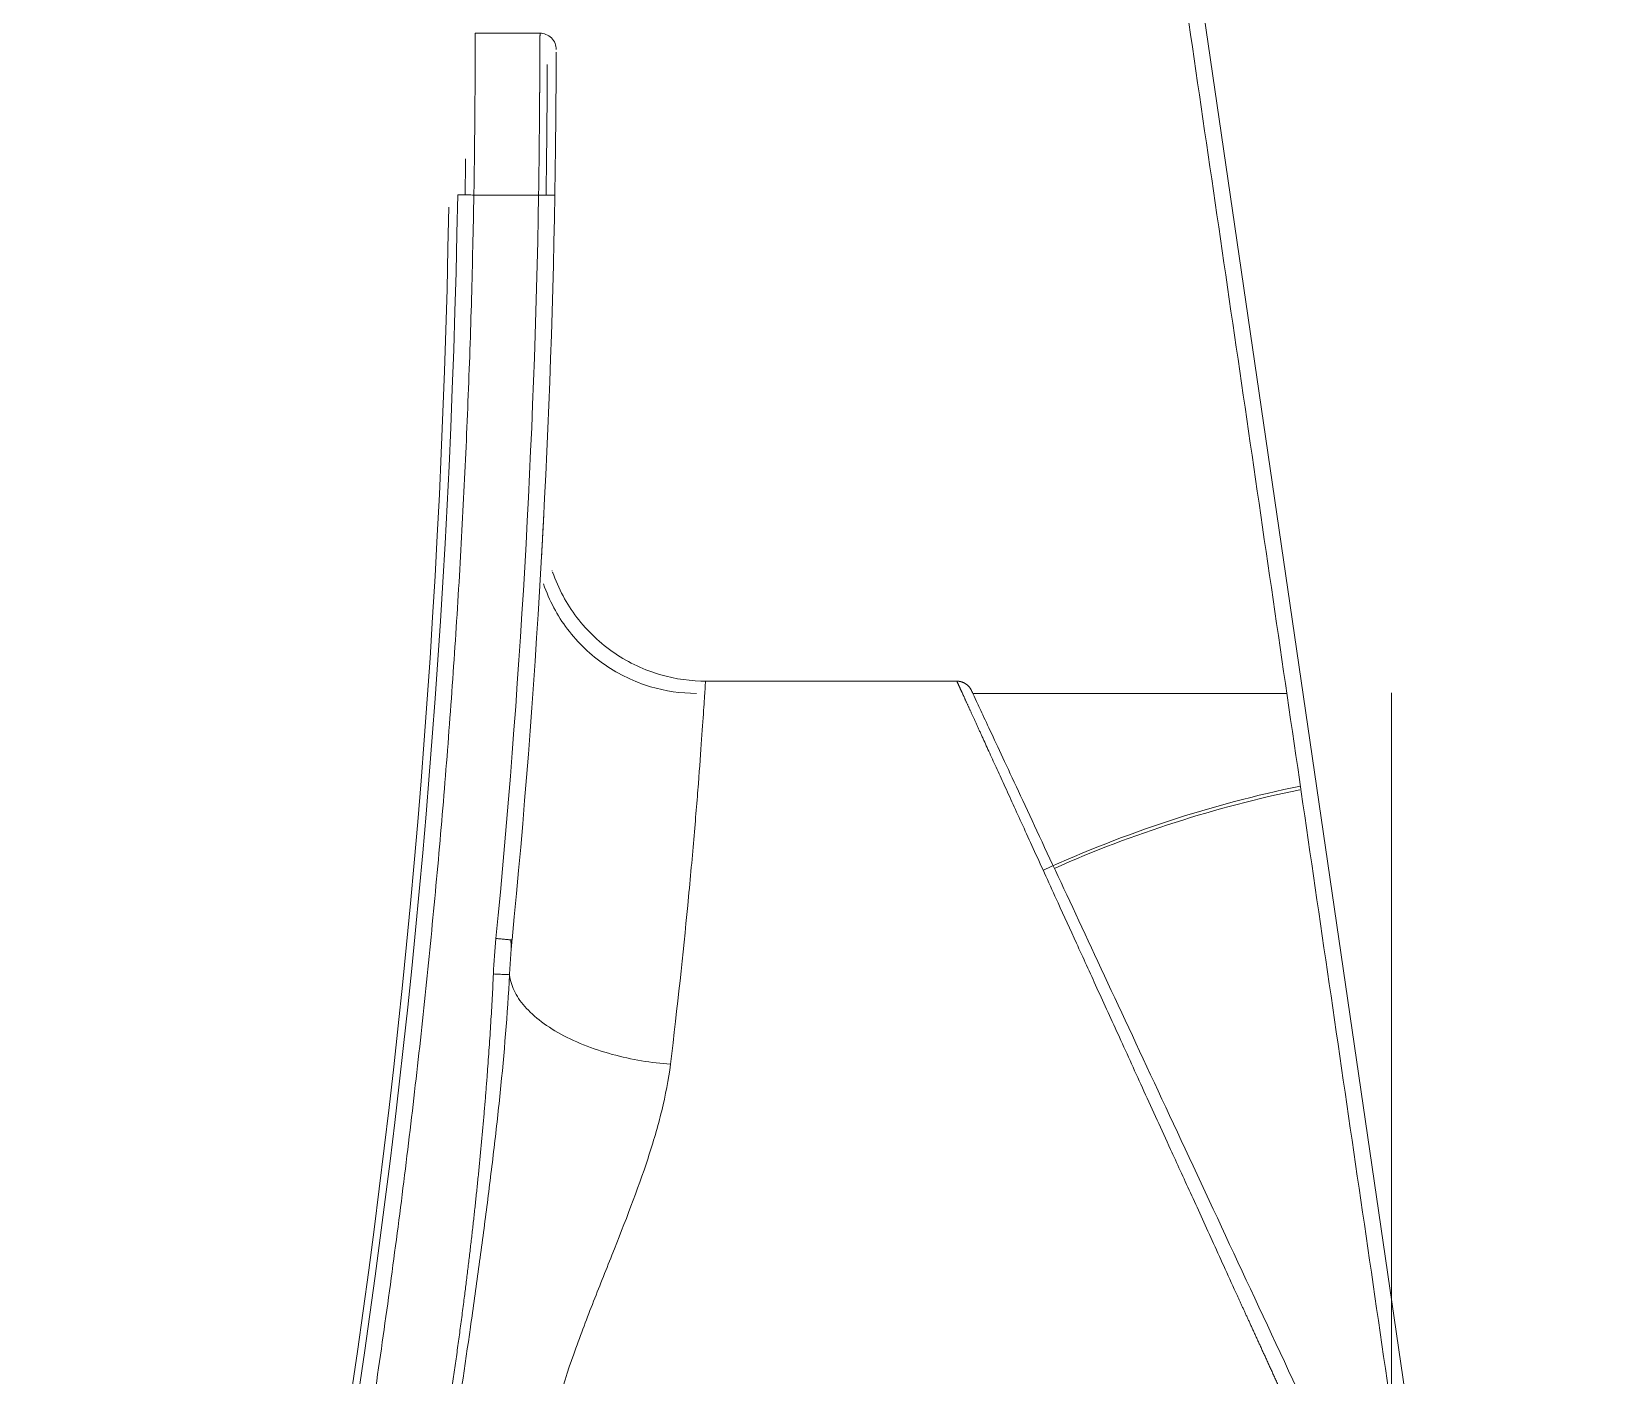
# Model space of a CAD drawing. Header units: millimetres. Extents: x 2433 to 4809, y -10272 to -6912.
# Drawn here: x 4233.54 to 4282.16, y -9159.9 to -9118.37 of the extents above; entities that cross this region are included whole.
import ezdxf

# ---------------------------------------------------------------- set-up
doc = ezdxf.new("R2010")
doc.units = ezdxf.units.MM

msp = doc.modelspace()

# ---------------------------------------------------------------- linework, layer by layer
at = {"linetype": 'Continuous', "lineweight": 13, "extrusion": (-1, -2.22045e-16, 0)}
for p, q in [((4268.282, -9107.63), (4282.161, -9202.647)), ((4247.216, -9123.423), (4249.216, -9123.423))]:
    msp.add_line(p, q, dxfattribs=at)
at = {"linetype": 'Continuous', "lineweight": 18, "extrusion": (-1, -2.22045e-16, 0)}
for p, q in [((4249.259, -9118.423), (4247.259, -9118.423)), ((4254.375, -9138.443), (4262.141, -9138.443)), ((4262.637, -9138.822), (4272.341, -9138.822))]:
    msp.add_line(p, q, dxfattribs=at)
at = {"linetype": 'Continuous', "lineweight": 18, "extrusion": (0, 0, -1)}
for centre, radius, start, end in [((-3961.375, -9118.423), 285.385, 181.00213, 196.38888), ((-3963.364, -9118.994), 283.116, 180.97126, 197.38851)]:
    msp.add_arc(centre, radius, start, end, dxfattribs=at)
at = {"linetype": 'Continuous', "lineweight": 18}
for centre, radius, start, end in [((3961.375, -9118.423), 288.385, 354.42462, 359.00483), ((4280.222, -9177.924), 37, 101.6359, 114.6039)]:
    msp.add_arc(centre, radius, start, end, dxfattribs=at)
at = {"linetype": 'Continuous', "lineweight": 13}
msp.add_ellipse((4280.222, -9177.844), major_axis=(37, 0), ratio=0.994731, start_param=1.77424, end_param=1.990134, dxfattribs=at)
at = {"linetype": 'Continuous', "lineweight": 18}
for points, degree in [([(4281.679, -9202.748), (4267.795, -9107.701)], 1), ([(4247.216, -9123.423), (4247.226, -9122.769), (4247.242, -9121.463), (4247.255, -9119.794), (4247.259, -9118.695), (4247.259, -9118.423), (4247.259, -9118.423)], 3), ([(4246.945, -9123.415), (4246.95, -9123.038), (4246.955, -9122.665), (4246.959, -9122.304)], 3), ([(4247.897, -9146.393), (4248.643, -9138.754), (4249.083, -9131.097), (4249.216, -9123.423)], 3), ([(4249.637, -9135.043), (4249.634, -9135.037), (4249.631, -9135.035), (4249.628, -9135.037)], 3), ([(4249.658, -9135.103), (4249.653, -9135.087), (4249.648, -9135.081), (4249.642, -9135.083)], 3), ([(4262.41, -9138.522), (4262.285, -9138.443), (4262.138, -9138.443)], 2), ([(4262.41, -9138.522), (4262.533, -9138.602), (4262.596, -9138.735)], 2), ([(4247.819, -9147.491), (4247.837, -9147.114), (4247.863, -9146.748), (4247.897, -9146.393)], 3), ([(4248.366, -9146.76), (4248.361, -9146.432)], 1)]:
    msp.add_open_spline(points, degree=degree, dxfattribs=at)
for points, degree, knots in [([(4249.216, -9123.423), (4249.216, -9123.412), (4249.216, -9123.389), (4249.217, -9123.355), (4249.217, -9123.32), (4249.218, -9123.285), (4249.218, -9123.25), (4249.219, -9123.215), (4249.22, -9123.18), (4249.22, -9123.144), (4249.221, -9123.109), (4249.221, -9123.073), (4249.222, -9123.037), (4249.222, -9123.001), (4249.223, -9122.964), (4249.223, -9122.928), (4249.223, -9122.891), (4249.224, -9122.855), (4249.224, -9122.818), (4249.225, -9122.781), (4249.225, -9122.744), (4249.226, -9122.706), (4249.226, -9122.669), (4249.227, -9122.631), (4249.227, -9122.593), (4249.228, -9122.555), (4249.228, -9122.517), (4249.229, -9122.479), (4249.229, -9122.441), (4249.23, -9122.403), (4249.23, -9122.364), (4249.23, -9122.326), (4249.231, -9122.287), (4249.231, -9122.248), (4249.232, -9122.209), (4249.232, -9122.17), (4249.233, -9122.131), (4249.233, -9122.092), (4249.233, -9122.053), (4249.234, -9122.013), (4249.234, -9121.974), (4249.235, -9121.934), (4249.235, -9121.895), (4249.235, -9121.855), (4249.236, -9121.815), (4249.236, -9121.776), (4249.237, -9121.736), (4249.237, -9121.696), (4249.237, -9121.656), (4249.238, -9121.616), (4249.238, -9121.576), (4249.238, -9121.536), (4249.239, -9121.496), (4249.239, -9121.456), (4249.239, -9121.416), (4249.24, -9121.376), (4249.24, -9121.336), (4249.241, -9121.296), (4249.241, -9121.255), (4249.241, -9121.215), (4249.242, -9121.175), (4249.242, -9121.135), (4249.242, -9121.095), (4249.243, -9121.055), (4249.243, -9121.015), (4249.243, -9120.975), (4249.244, -9120.935), (4249.244, -9120.895), (4249.244, -9120.856), (4249.244, -9120.816), (4249.245, -9120.776), (4249.245, -9120.737), (4249.245, -9120.697), (4249.246, -9120.658), (4249.246, -9120.618), (4249.246, -9120.579), (4249.247, -9120.54), (4249.247, -9120.501), (4249.247, -9120.462), (4249.247, -9120.424), (4249.248, -9120.385), (4249.248, -9120.347), (4249.248, -9120.308), (4249.248, -9120.27), (4249.249, -9120.232), (4249.249, -9120.194), (4249.249, -9120.157), (4249.25, -9120.119), (4249.25, -9120.082), (4249.25, -9120.045), (4249.25, -9120.008), (4249.25, -9119.971), (4249.251, -9119.935), (4249.251, -9119.899), (4249.251, -9119.863), (4249.251, -9119.827), (4249.252, -9119.792), (4249.252, -9119.756), (4249.252, -9119.721), (4249.252, -9119.687), (4249.252, -9119.652), (4249.253, -9119.618), (4249.253, -9119.584), (4249.253, -9119.551), (4249.253, -9119.518), (4249.253, -9119.485), (4249.254, -9119.452), (4249.254, -9119.42), (4249.254, -9119.388), (4249.254, -9119.357), (4249.254, -9119.326), (4249.255, -9119.295), (4249.255, -9119.265), (4249.255, -9119.235), (4249.255, -9119.205), (4249.255, -9119.176), (4249.255, -9119.147), (4249.255, -9119.119), (4249.256, -9119.091), (4249.256, -9119.064), (4249.256, -9119.037), (4249.256, -9119.01), (4249.256, -9118.984), (4249.256, -9118.958), (4249.256, -9118.933), (4249.257, -9118.909), (4249.257, -9118.885), (4249.257, -9118.861), (4249.257, -9118.838), (4249.257, -9118.815), (4249.257, -9118.793), (4249.257, -9118.772), (4249.257, -9118.751), (4249.257, -9118.731), (4249.258, -9118.711), (4249.258, -9118.692), (4249.258, -9118.673), (4249.258, -9118.655), (4249.258, -9118.638), (4249.258, -9118.621), (4249.258, -9118.605), (4249.258, -9118.589), (4249.258, -9118.574), (4249.258, -9118.56), (4249.258, -9118.546), (4249.258, -9118.533), (4249.258, -9118.525), (4249.258, -9118.52), (4249.258, -9118.52)], 3, [0, 0, 0, 0, 0.004985, 0.009997, 0.015035, 0.0201, 0.025191, 0.030308, 0.035452, 0.040622, 0.045819, 0.051042, 0.056291, 0.061567, 0.06687, 0.072199, 0.077554, 0.082936, 0.088344, 0.093778, 0.099239, 0.104727, 0.110241, 0.115781, 0.121348, 0.126941, 0.13256, 0.138206, 0.143879, 0.149578, 0.155303, 0.161055, 0.166833, 0.172637, 0.178468, 0.184326, 0.19021, 0.19612, 0.202057, 0.20802, 0.214009, 0.220025, 0.226068, 0.232137, 0.238232, 0.244354, 0.250502, 0.256677, 0.262878, 0.269105, 0.275359, 0.28164, 0.287946, 0.29428, 0.300639, 0.307025, 0.313438, 0.319877, 0.326342, 0.332834, 0.339352, 0.345897, 0.352468, 0.359066, 0.36569, 0.37234, 0.379017, 0.38572, 0.39245, 0.399206, 0.405989, 0.412798, 0.419634, 0.426495, 0.433384, 0.440299, 0.44724, 0.454207, 0.461202, 0.468222, 0.475269, 0.482342, 0.489442, 0.496568, 0.503721, 0.5109, 0.518106, 0.525338, 0.532596, 0.539881, 0.547192, 0.55453, 0.561894, 0.569285, 0.576702, 0.584146, 0.591615, 0.599112, 0.606635, 0.614184, 0.621759, 0.629362, 0.63699, 0.644645, 0.652327, 0.660034, 0.667769, 0.675529, 0.683317, 0.69113, 0.69897, 0.706837, 0.714729, 0.722649, 0.730595, 0.738567, 0.746565, 0.754591, 0.762642, 0.77072, 0.778824, 0.786955, 0.795112, 0.803296, 0.811506, 0.819743, 0.828006, 0.836295, 0.844611, 0.852954, 0.861322, 0.869718, 0.878139, 0.886587, 0.895062, 0.903563, 0.91209, 0.920644, 0.929224, 0.937831, 0.946464, 0.955124, 0.96381, 0.972522, 0.981261, 0.990026, 0.998818, 1, 1, 1, 1]), ([(4249.759, -9118.924), (4249.759, -9118.865), (4249.738, -9118.738), (4249.623, -9118.56), (4249.445, -9118.445), (4249.318, -9118.423), (4249.259, -9118.423)], 3, [0, 0, 0, 0, 0.249564, 0.49971, 0.749856, 1, 1, 1, 1]), ([(4249.716, -9123.432), (4249.716, -9123.421), (4249.716, -9123.4), (4249.717, -9123.368), (4249.717, -9123.335), (4249.718, -9123.301), (4249.719, -9123.266), (4249.719, -9123.23), (4249.72, -9123.194), (4249.72, -9123.156), (4249.721, -9123.118), (4249.722, -9123.079), (4249.722, -9123.04), (4249.723, -9122.999), (4249.724, -9122.958), (4249.724, -9122.916), (4249.725, -9122.873), (4249.726, -9122.829), (4249.726, -9122.784), (4249.727, -9122.739), (4249.728, -9122.693), (4249.728, -9122.647), (4249.729, -9122.599), (4249.73, -9122.551), (4249.73, -9122.502), (4249.731, -9122.453), (4249.732, -9122.402), (4249.732, -9122.351), (4249.733, -9122.3), (4249.734, -9122.247), (4249.734, -9122.195), (4249.735, -9122.141), (4249.736, -9122.087), (4249.737, -9122.032), (4249.737, -9121.977), (4249.738, -9121.921), (4249.739, -9121.865), (4249.739, -9121.808), (4249.74, -9121.751), (4249.741, -9121.693), (4249.741, -9121.635), (4249.742, -9121.576), (4249.742, -9121.517), (4249.743, -9121.458), (4249.744, -9121.398), (4249.744, -9121.338), (4249.745, -9121.277), (4249.746, -9121.217), (4249.746, -9121.156), (4249.747, -9121.095), (4249.747, -9121.034), (4249.748, -9120.973), (4249.748, -9120.912), (4249.749, -9120.85), (4249.749, -9120.789), (4249.75, -9120.728), (4249.75, -9120.667), (4249.751, -9120.606), (4249.751, -9120.545), (4249.752, -9120.485), (4249.752, -9120.425), (4249.753, -9120.365), (4249.753, -9120.306), (4249.754, -9120.247), (4249.754, -9120.188), (4249.754, -9120.131), (4249.755, -9120.073), (4249.755, -9120.014), (4249.755, -9119.954), (4249.756, -9119.892), (4249.756, -9119.832), (4249.756, -9119.766), (4249.757, -9119.67), (4249.757, -9119.528), (4249.758, -9119.343), (4249.758, -9119.225), (4249.758, -9119.167), (4249.758, -9119.164), (4249.758, -9119.161), (4249.758, -9119.158), (4249.758, -9119.154), (4249.758, -9119.15), (4249.758, -9119.145), (4249.758, -9119.14), (4249.759, -9119.135), (4249.759, -9119.13), (4249.759, -9119.124), (4249.759, -9119.118), (4249.759, -9119.111), (4249.759, -9119.105), (4249.759, -9119.098), (4249.759, -9119.091), (4249.759, -9119.084), (4249.759, -9119.076), (4249.759, -9119.069), (4249.759, -9119.061), (4249.759, -9119.054), (4249.759, -9119.046), (4249.759, -9119.038), (4249.759, -9119.03), (4249.759, -9119.022), (4249.759, -9119.015), (4249.759, -9119.011), (4249.759, -9119.009)], 3, [0, 0, 0, 0, 0.005075, 0.010285, 0.015631, 0.021111, 0.026727, 0.032479, 0.038365, 0.044386, 0.050543, 0.056834, 0.06326, 0.069821, 0.076517, 0.083348, 0.090313, 0.097413, 0.104648, 0.112018, 0.119522, 0.127161, 0.134935, 0.142843, 0.150886, 0.159064, 0.167376, 0.175824, 0.184405, 0.193121, 0.201972, 0.210958, 0.220077, 0.229332, 0.238721, 0.248244, 0.257902, 0.267694, 0.27762, 0.28768, 0.297875, 0.308204, 0.318666, 0.329263, 0.339993, 0.350857, 0.361854, 0.372984, 0.384248, 0.395645, 0.407175, 0.418838, 0.430633, 0.442562, 0.454624, 0.466818, 0.479146, 0.491607, 0.504201, 0.516929, 0.529791, 0.542787, 0.555919, 0.569186, 0.58259, 0.59613, 0.609809, 0.623625, 0.639473, 0.655324, 0.67118, 0.687041, 0.709389, 0.75242, 0.816161, 0.900608, 0.901772, 0.903134, 0.904694, 0.906452, 0.908408, 0.910562, 0.912914, 0.915464, 0.918212, 0.921158, 0.924302, 0.927644, 0.931184, 0.934922, 0.938858, 0.942991, 0.947323, 0.951852, 0.956579, 0.961504, 0.966626, 0.971947, 0.977464, 0.98318, 0.989093, 0.995204, 1, 1, 1, 1]), ([(4249.445, -9123.426), (4249.445, -9123.424), (4249.446, -9123.407), (4249.446, -9123.377), (4249.447, -9123.336), (4249.448, -9123.294), (4249.448, -9123.251), (4249.449, -9123.207), (4249.45, -9123.163), (4249.45, -9123.118), (4249.451, -9123.072), (4249.452, -9123.025), (4249.452, -9122.977), (4249.453, -9122.929), (4249.454, -9122.88), (4249.454, -9122.831), (4249.455, -9122.781), (4249.456, -9122.73), (4249.456, -9122.678), (4249.457, -9122.626), (4249.458, -9122.573), (4249.458, -9122.519), (4249.459, -9122.465), (4249.46, -9122.411), (4249.46, -9122.355), (4249.461, -9122.3), (4249.462, -9122.243), (4249.463, -9122.186), (4249.463, -9122.129), (4249.464, -9122.071), (4249.464, -9122.013), (4249.465, -9121.954), (4249.466, -9121.895), (4249.466, -9121.836), (4249.467, -9121.776), (4249.468, -9121.716), (4249.468, -9121.656), (4249.469, -9121.595), (4249.469, -9121.534), (4249.47, -9121.474), (4249.471, -9121.412), (4249.471, -9121.351), (4249.472, -9121.29), (4249.472, -9121.229), (4249.473, -9121.168), (4249.473, -9121.106), (4249.474, -9121.045), (4249.474, -9120.984), (4249.475, -9120.924), (4249.475, -9120.863), (4249.476, -9120.803), (4249.476, -9120.743), (4249.476, -9120.684), (4249.477, -9120.625), (4249.477, -9120.567), (4249.478, -9120.509), (4249.478, -9120.452), (4249.478, -9120.393), (4249.479, -9120.332), (4249.479, -9120.271), (4249.479, -9120.211), (4249.48, -9120.144), (4249.48, -9120.049), (4249.481, -9119.907), (4249.481, -9119.721), (4249.482, -9119.604), (4249.482, -9119.545), (4249.482, -9119.543), (4249.482, -9119.539), (4249.482, -9119.536), (4249.482, -9119.532), (4249.482, -9119.528), (4249.482, -9119.523), (4249.482, -9119.519), (4249.482, -9119.513), (4249.482, -9119.508), (4249.482, -9119.502), (4249.482, -9119.496), (4249.482, -9119.49), (4249.482, -9119.483), (4249.482, -9119.476), (4249.482, -9119.469), (4249.482, -9119.462), (4249.482, -9119.455), (4249.482, -9119.447), (4249.482, -9119.44), (4249.482, -9119.432), (4249.482, -9119.424), (4249.482, -9119.416), (4249.482, -9119.409), (4249.482, -9119.401), (4249.482, -9119.394), (4249.482, -9119.389), (4249.482, -9119.387)], 3, [0, 0, 0, 0, 0.001378, 0.008373, 0.015511, 0.022793, 0.030218, 0.037787, 0.0455, 0.053357, 0.061357, 0.069501, 0.077788, 0.086219, 0.094793, 0.103511, 0.112373, 0.121378, 0.130526, 0.139818, 0.149254, 0.158833, 0.168555, 0.178421, 0.18843, 0.198582, 0.208878, 0.219317, 0.229899, 0.240624, 0.251492, 0.262503, 0.273657, 0.284953, 0.296392, 0.307974, 0.319697, 0.331563, 0.343571, 0.35572, 0.368012, 0.380445, 0.39302, 0.405737, 0.418595, 0.431596, 0.444738, 0.458022, 0.471448, 0.485017, 0.498728, 0.512583, 0.526582, 0.540726, 0.555015, 0.56945, 0.584032, 0.598762, 0.615656, 0.632554, 0.649458, 0.666366, 0.690191, 0.736065, 0.804016, 0.894041, 0.895282, 0.896734, 0.898398, 0.900272, 0.902357, 0.904654, 0.907161, 0.90988, 0.912809, 0.91595, 0.919302, 0.922864, 0.926638, 0.930623, 0.934818, 0.939225, 0.943843, 0.948671, 0.95371, 0.95896, 0.964421, 0.970093, 0.975976, 0.982069, 0.988373, 0.994887, 1, 1, 1, 1]), ([(4246.716, -9123.415), (4246.716, -9123.415), (4246.737, -9123.415), (4246.851, -9123.417), (4247.029, -9123.42), (4247.157, -9123.422), (4247.216, -9123.423)], 3, [0, 0, 0, 0, 0.249074, 0.499386, 0.749699, 1, 1, 1, 1]), ([(4249.381, -9133.187), (4249.381, -9133.187), (4249.38, -9133.202), (4249.377, -9133.275), (4249.369, -9133.42), (4249.356, -9133.668), (4249.335, -9134.06), (4249.313, -9134.47), (4249.297, -9134.753), (4249.291, -9134.845)], 3, [0, 0, 0, 0, 0.117713, 0.239954, 0.362564, 0.546098, 0.730227, 0.915463, 1, 1, 1, 1]), ([(4254.418, -9138.443), (4253.922, -9138.445), (4252.935, -9138.311), (4251.511, -9137.645), (4250.331, -9136.527), (4249.831, -9135.591), (4249.647, -9135.073)], 3, [0, 0, 0, 0, 0.232293, 0.483896, 0.743957, 1, 1, 1, 1]), ([(4254.098, -9138.822), (4253.603, -9138.819), (4252.622, -9138.678), (4251.209, -9138.005), (4250.041, -9136.887), (4249.548, -9135.955), (4249.367, -9135.439)], 3, [0, 0, 0, 0, 0.232738, 0.484458, 0.744309, 1, 1, 1, 1]), ([(4272.87, -9161.939), (4272.858, -9161.913), (4272.834, -9161.861), (4272.798, -9161.782), (4272.762, -9161.705), (4272.727, -9161.627), (4272.692, -9161.55), (4272.657, -9161.474), (4272.622, -9161.398), (4272.588, -9161.322), (4272.554, -9161.247), (4272.519, -9161.173), (4272.486, -9161.098), (4272.452, -9161.025), (4272.419, -9160.951), (4272.385, -9160.879), (4272.352, -9160.806), (4272.32, -9160.735), (4272.287, -9160.663), (4272.255, -9160.592), (4272.223, -9160.522), (4272.191, -9160.452), (4272.159, -9160.383), (4272.128, -9160.314), (4272.096, -9160.245), (4272.065, -9160.177), (4272.034, -9160.109), (4272.004, -9160.042), (4271.973, -9159.976), (4271.943, -9159.909), (4271.913, -9159.844), (4271.883, -9159.779), (4271.854, -9159.714), (4271.824, -9159.649), (4271.795, -9159.586), (4271.766, -9159.522), (4271.738, -9159.459), (4271.709, -9159.397), (4271.681, -9159.335), (4271.653, -9159.274), (4271.625, -9159.213), (4271.597, -9159.152), (4271.57, -9159.092), (4271.543, -9159.032), (4271.516, -9158.973), (4271.489, -9158.915), (4271.462, -9158.857), (4271.436, -9158.799), (4271.41, -9158.742), (4271.384, -9158.685), (4271.358, -9158.629), (4271.333, -9158.573), (4271.307, -9158.517), (4271.282, -9158.463), (4271.257, -9158.408), (4271.233, -9158.354), (4271.208, -9158.301), (4271.184, -9158.248), (4271.16, -9158.195), (4271.136, -9158.143), (4271.113, -9158.092), (4271.089, -9158.041), (4271.066, -9157.99), (4271.043, -9157.94), (4271.021, -9157.89), (4270.998, -9157.841), (4270.976, -9157.792), (4270.954, -9157.744), (4270.932, -9157.696), (4270.91, -9157.648), (4270.889, -9157.601), (4270.868, -9157.555), (4270.847, -9157.509), (4270.826, -9157.463), (4270.805, -9157.418), (4270.785, -9157.374), (4270.646, -9157.07), (4270.395, -9156.519), (4270.036, -9155.733), (4269.692, -9154.98), (4269.363, -9154.26), (4269.049, -9153.573), (4268.566, -9152.515), (4267.932, -9151.124), (4267.173, -9149.459), (4266.476, -9147.934), (4265.843, -9146.549), (4265.321, -9145.408), (4264.894, -9144.471), (4264.543, -9143.702), (4264.217, -9142.987), (4263.915, -9142.325), (4263.637, -9141.718), (4263.384, -9141.164), (4263.155, -9140.664), (4263.009, -9140.344), (4262.929, -9140.169), (4262.905, -9140.116), (4262.881, -9140.064), (4262.858, -9140.013), (4262.835, -9139.963), (4262.812, -9139.913), (4262.79, -9139.865), (4262.768, -9139.817), (4262.747, -9139.77), (4262.726, -9139.723), (4262.705, -9139.678), (4262.685, -9139.633), (4262.665, -9139.59), (4262.645, -9139.547), (4262.626, -9139.505), (4262.607, -9139.463), (4262.589, -9139.423), (4262.571, -9139.383), (4262.553, -9139.344), (4262.536, -9139.306), (4262.519, -9139.269), (4262.502, -9139.233), (4262.486, -9139.197), (4262.47, -9139.162), (4262.455, -9139.128), (4262.439, -9139.095), (4262.425, -9139.063), (4262.41, -9139.031), (4262.396, -9139.001), (4262.383, -9138.971), (4262.37, -9138.942), (4262.357, -9138.914), (4262.344, -9138.886), (4262.332, -9138.86), (4262.32, -9138.834), (4262.309, -9138.809), (4262.298, -9138.785), (4262.287, -9138.762), (4262.277, -9138.739), (4262.267, -9138.718), (4262.258, -9138.697), (4262.249, -9138.677), (4262.24, -9138.658), (4262.231, -9138.64), (4262.223, -9138.622), (4262.216, -9138.605), (4262.208, -9138.59), (4262.202, -9138.575), (4262.195, -9138.56), (4262.189, -9138.547), (4262.183, -9138.534), (4262.178, -9138.523), (4262.173, -9138.512), (4262.168, -9138.501), (4262.164, -9138.492), (4262.16, -9138.484), (4262.156, -9138.476), (4262.153, -9138.469), (4262.15, -9138.463), (4262.148, -9138.458), (4262.146, -9138.453), (4262.144, -9138.45), (4262.143, -9138.447), (4262.142, -9138.445), (4262.141, -9138.443), (4262.141, -9138.443), (4262.141, -9138.443)], 3, [0, 0, 0, 0, 0.002219, 0.004426, 0.006619, 0.0088, 0.010968, 0.013123, 0.015265, 0.017394, 0.01951, 0.021614, 0.023704, 0.025782, 0.027847, 0.029899, 0.031938, 0.033964, 0.035978, 0.037978, 0.039966, 0.041941, 0.043903, 0.045852, 0.047788, 0.049712, 0.051622, 0.05352, 0.055405, 0.057277, 0.059136, 0.060982, 0.062815, 0.064636, 0.066443, 0.068238, 0.07002, 0.071789, 0.073545, 0.075288, 0.077019, 0.078737, 0.080441, 0.082133, 0.083812, 0.085478, 0.087131, 0.088772, 0.090399, 0.092014, 0.093616, 0.095205, 0.096781, 0.098344, 0.099895, 0.101432, 0.102957, 0.104468, 0.105967, 0.107453, 0.108927, 0.110387, 0.111834, 0.113269, 0.114691, 0.1161, 0.117496, 0.118879, 0.120249, 0.121607, 0.122951, 0.124283, 0.125602, 0.126908, 0.128201, 0.129481, 0.130748, 0.154321, 0.17712, 0.199145, 0.220396, 0.240874, 0.260579, 0.315953, 0.36906, 0.419913, 0.468529, 0.514923, 0.547263, 0.579119, 0.6105, 0.641414, 0.67187, 0.701878, 0.731447, 0.760587, 0.764295, 0.768, 0.771703, 0.775402, 0.779098, 0.782792, 0.786482, 0.79017, 0.793855, 0.797537, 0.801217, 0.804893, 0.808567, 0.812238, 0.815907, 0.819572, 0.823235, 0.826896, 0.830554, 0.834209, 0.837862, 0.841512, 0.84516, 0.848806, 0.852449, 0.856089, 0.859727, 0.863363, 0.866996, 0.870627, 0.874256, 0.877882, 0.881506, 0.885128, 0.888748, 0.892366, 0.895981, 0.899594, 0.903205, 0.906814, 0.910421, 0.914026, 0.917629, 0.92123, 0.924829, 0.928426, 0.932022, 0.935615, 0.939206, 0.942796, 0.946384, 0.94997, 0.953554, 0.957136, 0.960717, 0.964296, 0.967874, 0.971449, 0.975024, 0.978596, 0.982167, 0.985737, 0.989305, 0.992871, 0.996436, 1, 1, 1, 1]), ([(4273.323, -9161.739), (4272.615, -9160.221), (4271.203, -9157.194), (4269.173, -9152.839), (4267.307, -9148.839), (4265.674, -9145.335), (4264.337, -9142.469), (4263.343, -9140.336), (4262.733, -9139.03), (4262.595, -9138.732), (4262.595, -9138.732), (4262.595, -9138.732)], 3, [0, 0, 0, 0, 0.124997, 0.249995, 0.374992, 0.499989, 0.624986, 0.749984, 0.874981, 0.999978, 1, 1, 1, 1]), ([(4275.573, -9160.936), (4275.573, -9159.959), (4275.573, -9158.985), (4275.573, -9156.489), (4275.573, -9154.983), (4275.573, -9152.102), (4275.573, -9150.728), (4275.573, -9148.13), (4275.573, -9146.906), (4275.573, -9145.248), (4275.573, -9144.726), (4275.573, -9143.736), (4275.573, -9142.335), (4275.573, -9140.481), (4275.573, -9139.574), (4275.573, -9139.114), (4275.573, -9138.998), (4275.573, -9138.843), (4275.573, -9138.803), (4275.573, -9138.801), (4275.573, -9138.957), (4275.573, -9139.564), (4275.573, -9140.015), (4275.573, -9140.913), (4275.573, -9141.25), (4275.573, -9141.989), (4275.573, -9142.391), (4275.573, -9143.256), (4275.573, -9143.718), (4275.573, -9144.707), (4275.573, -9145.235), (4275.573, -9146.345), (4275.573, -9146.927), (4275.573, -9148.132), (4275.573, -9148.755), (4275.573, -9150.697), (4275.573, -9152.091), (4275.573, -9156.424), (4275.573, -9159.503), (4275.573, -9162.675)], 3, [0, 0, 0, 0, 0.0402, 0.0402, 0.104187, 0.104187, 0.168173, 0.168173, 0.23216, 0.23216, 0.264153, 0.264153, 0.296147, 0.360133, 0.42412, 0.42412, 0.456113, 0.456113, 0.488107, 0.488107, 0.552093, 0.552093, 0.61608, 0.61608, 0.648073, 0.648073, 0.680067, 0.680067, 0.71206, 0.71206, 0.744053, 0.744053, 0.776047, 0.776047, 0.80804, 0.80804, 0.872027, 0.872027, 1, 1, 1, 1]), ([(4246.289, -9161.966), (4246.908, -9157.913), (4247.282, -9154.391), (4247.665, -9150.784), (4247.819, -9147.491)], 2, [0, 0, 0, 0.5, 0.5, 1, 1, 1]), ([(4246.573, -9162.009), (4246.757, -9160.807), (4246.937, -9159.605), (4247.196, -9157.8), (4247.323, -9156.897), (4247.485, -9155.692), (4247.603, -9154.788), (4247.717, -9153.883), (4247.864, -9152.675), (4247.965, -9151.767), (4248.152, -9149.95), (4248.253, -9148.735), (4248.316, -9147.514)], 3, [0, 0, 0, 0, 0.25, 0.25, 0.375, 0.4375, 0.5, 0.5625, 0.625, 0.75, 0.75, 1, 1, 1, 1])]:
    msp.add_open_spline(points, degree=degree, knots=knots, dxfattribs=at)
at = {"linetype": 'Continuous', "lineweight": 13}
for points, knots in [([(4249.258, -9118.52), (4249.258, -9118.516), (4249.258, -9118.509), (4249.259, -9118.499), (4249.259, -9118.488), (4249.259, -9118.479), (4249.259, -9118.47), (4249.259, -9118.462), (4249.259, -9118.455), (4249.259, -9118.448), (4249.259, -9118.442), (4249.259, -9118.437), (4249.259, -9118.433), (4249.259, -9118.43), (4249.259, -9118.427), (4249.259, -9118.425), (4249.259, -9118.424), (4249.259, -9118.423), (4249.259, -9118.423)], [0, 0, 0, 0, 0.05337, 0.115185, 0.177185, 0.23937, 0.301739, 0.364294, 0.427033, 0.489957, 0.553066, 0.616359, 0.679837, 0.7435, 0.807348, 0.871381, 0.935598, 1, 1, 1, 1]), ([(4249.216, -9123.423), (4249.275, -9123.424), (4249.402, -9123.427), (4249.58, -9123.43), (4249.694, -9123.432), (4249.716, -9123.432), (4249.716, -9123.432)], [0, 0, 0, 0, 0.250144, 0.50029, 0.750436, 1, 1, 1, 1]), ([(4253.29, -9150.28), (4253.508, -9148.488), (4253.771, -9146.015), (4254.019, -9143.285), (4254.207, -9140.974), (4254.315, -9139.389), (4254.366, -9138.578), (4254.375, -9138.443), (4254.375, -9138.443), (4254.375, -9138.443)], [0, 0, 0, 0, 0.249993, 0.374989, 0.499985, 0.749978, 0.874975, 0.999971, 1, 1, 1, 1]), ([(4248.395, -9146.441), (4248.393, -9146.466), (4248.388, -9146.516), (4248.381, -9146.59), (4248.374, -9146.665), (4248.368, -9146.74), (4248.362, -9146.816), (4248.356, -9146.892), (4248.35, -9146.969), (4248.345, -9147.045), (4248.339, -9147.123), (4248.334, -9147.2), (4248.33, -9147.278), (4248.325, -9147.356), (4248.321, -9147.435), (4248.318, -9147.488), (4248.317, -9147.514)], [0, 0, 0, 0, 0.069238, 0.138821, 0.208746, 0.279011, 0.349615, 0.420556, 0.491831, 0.56344, 0.635381, 0.707651, 0.78025, 0.853175, 0.926426, 1, 1, 1, 1]), ([(4247.819, -9147.491), (4247.847, -9147.492), (4247.876, -9147.493), (4247.935, -9147.496), (4247.964, -9147.497), (4248.023, -9147.5), (4248.051, -9147.502), (4248.106, -9147.504), (4248.132, -9147.505), (4248.18, -9147.508), (4248.201, -9147.509), (4248.239, -9147.51), (4248.256, -9147.511), (4248.283, -9147.512), (4248.293, -9147.513), (4248.309, -9147.514), (4248.314, -9147.514), (4248.316, -9147.514)], [0, 0, 0, 0, 0.125, 0.125, 0.25, 0.25, 0.375, 0.375, 0.5, 0.5, 0.625, 0.625, 0.75, 0.75, 0.875, 0.875, 1, 1, 1, 1]), ([(4253.29, -9150.28), (4252.715, -9150.237), (4251.782, -9150.089), (4250.591, -9149.695), (4249.787, -9149.312), (4249.128, -9148.86), (4248.653, -9148.37), (4248.396, -9147.913), (4248.329, -9147.632), (4248.316, -9147.514)], [0, 0, 0, 0, 0.257269, 0.38603, 0.514791, 0.643552, 0.772313, 0.901074, 1, 1, 1, 1]), ([(4249.415, -9162.443), (4249.618, -9161.344), (4250.092, -9159.751), (4250.874, -9157.695), (4251.69, -9155.669), (4252.47, -9153.663), (4253.046, -9151.717), (4253.232, -9150.757), (4253.29, -9150.28)], [0, 0, 0, 0, 0.25, 0.375, 0.5, 0.75, 0.875, 1, 1, 1, 1])]:
    msp.add_open_spline(points, degree=3, knots=knots, dxfattribs=at)
for points, weights in [([(4235.643, -9199.087), (4242.886, -9174.461), (4246.767, -9149.088), (4247.216, -9123.423)], [1, 0.993999126829, 0.993999126829, 1]), ([(4248.395, -9146.441), (4248.395, -9146.441), (4248.189, -9146.421), (4247.897, -9146.393)], [1.00000626835, 0.804737800977, 0.804735711523, 0.999999999993])]:
    msp.add_rational_spline(points, weights, degree=3, dxfattribs=at)

doc.saveas('drawing.dxf')
